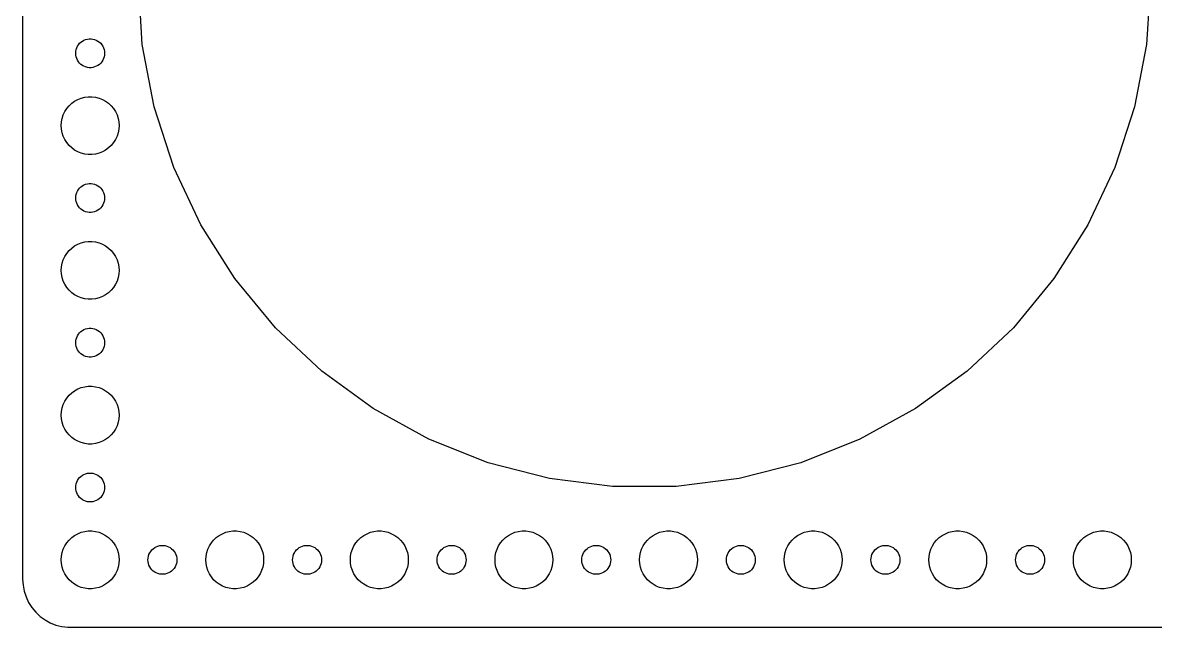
# Model space of a CAD drawing. Header units: metres. Extents: x -284 to 284, y -67 to 67.
# Drawn here: x -284.5 to -167, y -67 to -4.3 of the extents above; entities that cross this region are included whole.
import ezdxf

# ---------------------------------------------------------------- set-up
doc = ezdxf.new("R2010")
doc.units = ezdxf.units.M

msp = doc.modelspace()

# ---------------------------------------------------------------- linework, layer by layer
for p, q in [((-284.5, 62), (-284.5, -62)), ((-272.086, -6.57999), (-272.5, 0)), ((-167.5, 0), (-167.914, -6.57999)), ((-278.953, -7.12695), (-278.895, -6.9478)), ((-278.895, -6.9478), (-278.814, -6.77736)), ((-278.814, -6.77736), (-278.714, -6.61832)), ((-278.714, -6.61832), (-278.593, -6.47318)), ((-278.593, -6.47318), (-278.456, -6.34422)), ((-278.456, -6.34422), (-278.304, -6.23351)), ((-278.304, -6.23351), (-278.139, -6.14275)), ((-278.139, -6.14275), (-277.964, -6.07341)), ((-277.964, -6.07341), (-277.781, -6.02657)), ((-277.781, -6.02657), (-277.594, -6.00294)), ((-277.594, -6.00294), (-277.406, -6.00294)), ((-277.406, -6.00294), (-277.219, -6.02657)), ((-277.219, -6.02657), (-277.036, -6.07341)), ((-277.036, -6.07341), (-276.861, -6.14275)), ((-276.861, -6.14275), (-276.696, -6.23351)), ((-276.696, -6.23351), (-276.544, -6.34422)), ((-276.544, -6.34422), (-276.407, -6.47318)), ((-276.407, -6.47318), (-276.286, -6.61832)), ((-276.286, -6.61832), (-276.186, -6.77736)), ((-276.186, -6.77736), (-276.105, -6.9478)), ((-276.105, -6.9478), (-276.047, -7.12695)), ((-270.851, -13.0562), (-272.086, -6.57999)), ((-167.914, -6.57999), (-169.149, -13.0562)), ((-279, -7.5), (-278.988, -7.312)), ((-278.988, -7.68799), (-279, -7.5)), ((-278.988, -7.312), (-278.953, -7.12695)), ((-278.953, -7.87303), (-278.988, -7.68799)), ((-278.895, -8.05219), (-278.953, -7.87303)), ((-278.814, -8.22263), (-278.895, -8.05219)), ((-278.714, -8.38167), (-278.814, -8.22263)), ((-276.186, -8.22263), (-276.286, -8.38167)), ((-276.105, -8.05219), (-276.186, -8.22263)), ((-276.047, -7.87303), (-276.105, -8.05219)), ((-276.047, -7.12695), (-276.012, -7.312)), ((-276.012, -7.68799), (-276.047, -7.87303)), ((-276.012, -7.312), (-276, -7.5)), ((-276, -7.5), (-276.012, -7.68799)), ((-278.593, -8.52681), (-278.714, -8.38167)), ((-278.456, -8.65576), (-278.593, -8.52681)), ((-278.304, -8.76648), (-278.456, -8.65576)), ((-278.139, -8.85724), (-278.304, -8.76648)), ((-277.964, -8.92657), (-278.139, -8.85724)), ((-277.781, -8.97342), (-277.964, -8.92657)), ((-277.594, -8.99704), (-277.781, -8.97342)), ((-277.406, -8.99704), (-277.594, -8.99704)), ((-277.219, -8.97342), (-277.406, -8.99704)), ((-277.036, -8.92657), (-277.219, -8.97342)), ((-276.861, -8.85724), (-277.036, -8.92657)), ((-276.696, -8.76648), (-276.861, -8.85724)), ((-276.544, -8.65576), (-276.696, -8.76648)), ((-276.407, -8.52681), (-276.544, -8.65576)), ((-276.286, -8.38167), (-276.407, -8.52681)), ((-279.687, -12.9464), (-279.412, -12.6884)), ((-279.412, -12.6884), (-279.107, -12.467)), ((-279.107, -12.467), (-278.777, -12.2855)), ((-278.777, -12.2855), (-278.427, -12.1468)), ((-278.427, -12.1468), (-278.062, -12.0531)), ((-278.062, -12.0531), (-277.688, -12.0059)), ((-277.688, -12.0059), (-277.312, -12.0059)), ((-277.312, -12.0059), (-276.938, -12.0531)), ((-276.938, -12.0531), (-276.573, -12.1468)), ((-276.573, -12.1468), (-276.223, -12.2855)), ((-276.223, -12.2855), (-275.893, -12.467)), ((-275.893, -12.467), (-275.588, -12.6884)), ((-275.588, -12.6884), (-275.313, -12.9464)), ((-280.406, -14.2539), (-280.289, -13.8956)), ((-280.289, -13.8956), (-280.129, -13.5547)), ((-280.129, -13.5547), (-279.927, -13.2366)), ((-279.927, -13.2366), (-279.687, -12.9464)), ((-275.313, -12.9464), (-275.073, -13.2366)), ((-275.073, -13.2366), (-274.871, -13.5547)), ((-274.871, -13.5547), (-274.711, -13.8956)), ((-274.711, -13.8956), (-274.594, -14.2539)), ((-268.813, -19.3265), (-270.851, -13.0562)), ((-169.149, -13.0562), (-171.187, -19.3265)), ((-280.5, -15), (-280.476, -14.624)), ((-280.476, -15.376), (-280.5, -15)), ((-280.476, -14.624), (-280.406, -14.2539)), ((-274.594, -14.2539), (-274.524, -14.624)), ((-274.524, -14.624), (-274.5, -15)), ((-274.5, -15), (-274.524, -15.376)), ((-280.406, -15.7461), (-280.476, -15.376)), ((-280.289, -16.1044), (-280.406, -15.7461)), ((-280.129, -16.4453), (-280.289, -16.1044)), ((-279.927, -16.7634), (-280.129, -16.4453)), ((-274.871, -16.4453), (-275.073, -16.7634)), ((-274.711, -16.1044), (-274.871, -16.4453)), ((-274.594, -15.7461), (-274.711, -16.1044)), ((-274.524, -15.376), (-274.594, -15.7461)), ((-279.687, -17.0536), (-279.927, -16.7634)), ((-279.412, -17.3115), (-279.687, -17.0536)), ((-279.107, -17.533), (-279.412, -17.3115)), ((-278.777, -17.7145), (-279.107, -17.533)), ((-275.893, -17.533), (-276.223, -17.7145)), ((-275.588, -17.3115), (-275.893, -17.533)), ((-275.313, -17.0536), (-275.588, -17.3115)), ((-275.073, -16.7634), (-275.313, -17.0536)), ((-278.427, -17.8532), (-278.777, -17.7145)), ((-278.062, -17.9469), (-278.427, -17.8532)), ((-277.688, -17.9941), (-278.062, -17.9469)), ((-277.312, -17.9941), (-277.688, -17.9941)), ((-276.938, -17.9469), (-277.312, -17.9941)), ((-276.573, -17.8532), (-276.938, -17.9469)), ((-276.223, -17.7145), (-276.573, -17.8532)), ((-266.006, -25.2921), (-268.813, -19.3265)), ((-171.187, -19.3265), (-173.994, -25.2921)), ((-278.304, -21.2335), (-278.139, -21.1427)), ((-278.139, -21.1427), (-277.964, -21.0734)), ((-277.964, -21.0734), (-277.781, -21.0266)), ((-277.781, -21.0266), (-277.594, -21.003)), ((-277.594, -21.003), (-277.406, -21.003)), ((-277.406, -21.003), (-277.219, -21.0266)), ((-277.219, -21.0266), (-277.036, -21.0734)), ((-277.036, -21.0734), (-276.861, -21.1427)), ((-276.861, -21.1427), (-276.696, -21.2335)), ((-279, -22.5), (-278.988, -22.312)), ((-278.988, -22.312), (-278.953, -22.127)), ((-278.953, -22.127), (-278.895, -21.9478)), ((-278.895, -21.9478), (-278.814, -21.7774)), ((-278.814, -21.7774), (-278.714, -21.6183)), ((-278.714, -21.6183), (-278.593, -21.4732)), ((-278.593, -21.4732), (-278.456, -21.3442)), ((-278.456, -21.3442), (-278.304, -21.2335)), ((-276.696, -21.2335), (-276.544, -21.3442)), ((-276.544, -21.3442), (-276.407, -21.4732)), ((-276.407, -21.4732), (-276.286, -21.6183)), ((-276.286, -21.6183), (-276.186, -21.7774)), ((-276.186, -21.7774), (-276.105, -21.9478)), ((-276.105, -21.9478), (-276.047, -22.127)), ((-276.047, -22.127), (-276.012, -22.312)), ((-276.012, -22.312), (-276, -22.5)), ((-278.988, -22.688), (-279, -22.5)), ((-278.953, -22.873), (-278.988, -22.688)), ((-278.895, -23.0522), (-278.953, -22.873)), ((-278.814, -23.2226), (-278.895, -23.0522)), ((-278.714, -23.3817), (-278.814, -23.2226)), ((-278.593, -23.5268), (-278.714, -23.3817)), ((-276.286, -23.3817), (-276.407, -23.5268)), ((-276.186, -23.2226), (-276.286, -23.3817)), ((-276.105, -23.0522), (-276.186, -23.2226)), ((-276.047, -22.873), (-276.105, -23.0522)), ((-276.012, -22.688), (-276.047, -22.873)), ((-276, -22.5), (-276.012, -22.688)), ((-278.456, -23.6558), (-278.593, -23.5268)), ((-278.304, -23.7665), (-278.456, -23.6558)), ((-278.139, -23.8572), (-278.304, -23.7665)), ((-277.964, -23.9266), (-278.139, -23.8572)), ((-277.781, -23.9734), (-277.964, -23.9266)), ((-277.594, -23.997), (-277.781, -23.9734)), ((-277.406, -23.997), (-277.594, -23.997)), ((-277.219, -23.9734), (-277.406, -23.997)), ((-277.036, -23.9266), (-277.219, -23.9734)), ((-276.861, -23.8572), (-277.036, -23.9266)), ((-276.696, -23.7665), (-276.861, -23.8572)), ((-276.544, -23.6558), (-276.696, -23.7665)), ((-276.407, -23.5268), (-276.544, -23.6558)), ((-262.473, -30.8587), (-266.006, -25.2921)), ((-173.994, -25.2921), (-177.527, -30.8587)), ((-278.062, -27.0531), (-277.688, -27.0059)), ((-277.688, -27.0059), (-277.312, -27.0059)), ((-277.312, -27.0059), (-276.938, -27.0531)), ((-279.927, -28.2366), (-279.687, -27.9464)), ((-279.687, -27.9464), (-279.412, -27.6884)), ((-279.412, -27.6884), (-279.107, -27.467)), ((-279.107, -27.467), (-278.777, -27.2855)), ((-278.777, -27.2855), (-278.427, -27.1468)), ((-278.427, -27.1468), (-278.062, -27.0531)), ((-276.938, -27.0531), (-276.573, -27.1468)), ((-276.573, -27.1468), (-276.223, -27.2855)), ((-276.223, -27.2855), (-275.893, -27.467)), ((-275.893, -27.467), (-275.588, -27.6884)), ((-275.588, -27.6884), (-275.313, -27.9464)), ((-275.313, -27.9464), (-275.073, -28.2366)), ((-280.476, -29.624), (-280.406, -29.2539)), ((-280.406, -29.2539), (-280.289, -28.8956)), ((-280.289, -28.8956), (-280.129, -28.5547)), ((-280.129, -28.5547), (-279.927, -28.2366)), ((-275.073, -28.2366), (-274.871, -28.5547)), ((-274.871, -28.5547), (-274.711, -28.8956)), ((-274.711, -28.8956), (-274.594, -29.2539)), ((-274.594, -29.2539), (-274.524, -29.624)), ((-280.5, -30), (-280.476, -29.624)), ((-280.476, -30.376), (-280.5, -30)), ((-280.406, -30.7461), (-280.476, -30.376)), ((-274.524, -30.376), (-274.594, -30.7461)), ((-274.524, -29.624), (-274.5, -30)), ((-274.5, -30), (-274.524, -30.376)), ((-280.289, -31.1044), (-280.406, -30.7461)), ((-280.129, -31.4453), (-280.289, -31.1044)), ((-279.927, -31.7634), (-280.129, -31.4453)), ((-274.871, -31.4453), (-275.073, -31.7634)), ((-274.711, -31.1044), (-274.871, -31.4453)), ((-274.594, -30.7461), (-274.711, -31.1044)), ((-258.271, -35.9387), (-262.473, -30.8587)), ((-177.527, -30.8587), (-181.729, -35.9387)), ((-279.687, -32.0536), (-279.927, -31.7634)), ((-279.412, -32.3115), (-279.687, -32.0536)), ((-279.107, -32.533), (-279.412, -32.3115)), ((-278.777, -32.7145), (-279.107, -32.533)), ((-278.427, -32.8532), (-278.777, -32.7145)), ((-278.062, -32.9469), (-278.427, -32.8532)), ((-276.573, -32.8532), (-276.938, -32.9469)), ((-276.223, -32.7145), (-276.573, -32.8532)), ((-275.893, -32.533), (-276.223, -32.7145)), ((-275.588, -32.3115), (-275.893, -32.533)), ((-275.313, -32.0536), (-275.588, -32.3115)), ((-275.073, -31.7634), (-275.313, -32.0536)), ((-277.688, -32.9941), (-278.062, -32.9469)), ((-277.312, -32.9941), (-277.688, -32.9941)), ((-276.938, -32.9469), (-277.312, -32.9941)), ((-278.593, -36.4732), (-278.456, -36.3442)), ((-278.456, -36.3442), (-278.304, -36.2335)), ((-278.304, -36.2335), (-278.139, -36.1428)), ((-278.139, -36.1428), (-277.964, -36.0734)), ((-277.964, -36.0734), (-277.781, -36.0266)), ((-277.781, -36.0266), (-277.594, -36.003)), ((-277.594, -36.003), (-277.406, -36.003)), ((-277.406, -36.003), (-277.219, -36.0266)), ((-277.219, -36.0266), (-277.036, -36.0734)), ((-277.036, -36.0734), (-276.861, -36.1428)), ((-276.861, -36.1428), (-276.696, -36.2335)), ((-276.696, -36.2335), (-276.544, -36.3442)), ((-276.544, -36.3442), (-276.407, -36.4732)), ((-253.465, -40.4519), (-258.271, -35.9387)), ((-181.729, -35.9387), (-186.535, -40.4519)), ((-279, -37.5), (-278.988, -37.312)), ((-278.988, -37.688), (-279, -37.5)), ((-278.988, -37.312), (-278.953, -37.127)), ((-278.953, -37.127), (-278.895, -36.9478)), ((-278.895, -36.9478), (-278.814, -36.7774)), ((-278.814, -36.7774), (-278.714, -36.6183)), ((-278.714, -36.6183), (-278.593, -36.4732)), ((-276.407, -36.4732), (-276.286, -36.6183)), ((-276.286, -36.6183), (-276.186, -36.7774)), ((-276.186, -36.7774), (-276.105, -36.9478)), ((-276.105, -36.9478), (-276.047, -37.127)), ((-276.047, -37.127), (-276.012, -37.312)), ((-276.012, -37.312), (-276, -37.5)), ((-276, -37.5), (-276.012, -37.688)), ((-278.953, -37.873), (-278.988, -37.688)), ((-278.895, -38.0522), (-278.953, -37.873)), ((-278.814, -38.2226), (-278.895, -38.0522)), ((-278.714, -38.3817), (-278.814, -38.2226)), ((-278.593, -38.5268), (-278.714, -38.3817)), ((-278.456, -38.6558), (-278.593, -38.5268)), ((-278.304, -38.7665), (-278.456, -38.6558)), ((-278.139, -38.8572), (-278.304, -38.7665)), ((-276.696, -38.7665), (-276.861, -38.8572)), ((-276.544, -38.6558), (-276.696, -38.7665)), ((-276.407, -38.5268), (-276.544, -38.6558)), ((-276.286, -38.3817), (-276.407, -38.5268)), ((-276.186, -38.2226), (-276.286, -38.3817)), ((-276.105, -38.0522), (-276.186, -38.2226)), ((-276.047, -37.873), (-276.105, -38.0522)), ((-276.012, -37.688), (-276.047, -37.873)), ((-277.964, -38.9266), (-278.139, -38.8572)), ((-277.781, -38.9734), (-277.964, -38.9266)), ((-277.594, -38.997), (-277.781, -38.9734)), ((-277.406, -38.997), (-277.594, -38.997)), ((-277.219, -38.9734), (-277.406, -38.997)), ((-277.036, -38.9266), (-277.219, -38.9734)), ((-276.861, -38.8572), (-277.036, -38.9266)), ((-248.131, -44.3272), (-253.465, -40.4519)), ((-186.535, -40.4519), (-191.869, -44.3272)), ((-279.107, -42.467), (-278.777, -42.2855)), ((-278.777, -42.2855), (-278.427, -42.1468)), ((-278.427, -42.1468), (-278.062, -42.0531)), ((-278.062, -42.0531), (-277.688, -42.0059)), ((-277.688, -42.0059), (-277.312, -42.0059)), ((-277.312, -42.0059), (-276.938, -42.0531)), ((-276.938, -42.0531), (-276.573, -42.1468)), ((-276.573, -42.1468), (-276.223, -42.2855)), ((-276.223, -42.2855), (-275.893, -42.467)), ((-280.129, -43.5547), (-279.927, -43.2366)), ((-279.927, -43.2366), (-279.687, -42.9464)), ((-279.687, -42.9464), (-279.412, -42.6885)), ((-279.412, -42.6885), (-279.107, -42.467)), ((-275.893, -42.467), (-275.588, -42.6885)), ((-275.588, -42.6885), (-275.313, -42.9464)), ((-275.313, -42.9464), (-275.073, -43.2366)), ((-275.073, -43.2366), (-274.871, -43.5547)), ((-280.5, -45), (-280.476, -44.624)), ((-280.476, -44.624), (-280.406, -44.2539)), ((-280.406, -44.2539), (-280.289, -43.8956)), ((-280.289, -43.8956), (-280.129, -43.5547)), ((-274.871, -43.5547), (-274.711, -43.8956)), ((-274.711, -43.8956), (-274.594, -44.2539)), ((-274.594, -44.2539), (-274.524, -44.624)), ((-274.524, -44.624), (-274.5, -45)), ((-242.353, -47.5034), (-248.131, -44.3272)), ((-191.869, -44.3272), (-197.647, -47.5034)), ((-280.476, -45.376), (-280.5, -45)), ((-280.406, -45.7461), (-280.476, -45.376)), ((-280.289, -46.1044), (-280.406, -45.7461)), ((-274.594, -45.7461), (-274.711, -46.1044)), ((-274.524, -45.376), (-274.594, -45.7461)), ((-274.5, -45), (-274.524, -45.376)), ((-280.129, -46.4453), (-280.289, -46.1044)), ((-279.927, -46.7634), (-280.129, -46.4453)), ((-279.687, -47.0536), (-279.927, -46.7634)), ((-275.073, -46.7634), (-275.313, -47.0536)), ((-274.871, -46.4453), (-275.073, -46.7634)), ((-274.711, -46.1044), (-274.871, -46.4453)), ((-279.412, -47.3115), (-279.687, -47.0536)), ((-279.107, -47.533), (-279.412, -47.3115)), ((-278.777, -47.7145), (-279.107, -47.533)), ((-278.427, -47.8532), (-278.777, -47.7145)), ((-278.062, -47.9469), (-278.427, -47.8532)), ((-277.688, -47.9941), (-278.062, -47.9469)), ((-277.312, -47.9941), (-277.688, -47.9941)), ((-276.938, -47.9469), (-277.312, -47.9941)), ((-276.573, -47.8532), (-276.938, -47.9469)), ((-276.223, -47.7145), (-276.573, -47.8532)), ((-275.893, -47.533), (-276.223, -47.7145)), ((-275.588, -47.3115), (-275.893, -47.533)), ((-275.313, -47.0536), (-275.588, -47.3115)), ((-236.223, -49.9305), (-242.353, -47.5034)), ((-197.647, -47.5034), (-203.777, -49.9305)), ((-229.838, -51.5701), (-236.223, -49.9305)), ((-203.777, -49.9305), (-210.162, -51.5701)), ((-278.814, -51.7774), (-278.714, -51.6183)), ((-278.714, -51.6183), (-278.593, -51.4732)), ((-278.593, -51.4732), (-278.456, -51.3442)), ((-278.456, -51.3442), (-278.304, -51.2335)), ((-278.304, -51.2335), (-278.139, -51.1428)), ((-278.139, -51.1428), (-277.964, -51.0734)), ((-277.964, -51.0734), (-277.781, -51.0266)), ((-277.781, -51.0266), (-277.594, -51.003)), ((-277.594, -51.003), (-277.406, -51.003)), ((-277.406, -51.003), (-277.219, -51.0266)), ((-277.219, -51.0266), (-277.036, -51.0734)), ((-277.036, -51.0734), (-276.861, -51.1428)), ((-276.861, -51.1428), (-276.696, -51.2335)), ((-276.696, -51.2335), (-276.544, -51.3442)), ((-276.544, -51.3442), (-276.407, -51.4732)), ((-276.407, -51.4732), (-276.286, -51.6183)), ((-276.286, -51.6183), (-276.186, -51.7774)), ((-223.297, -52.3964), (-229.838, -51.5701)), ((-210.162, -51.5701), (-216.703, -52.3964)), ((-279, -52.5), (-278.988, -52.312)), ((-278.988, -52.688), (-279, -52.5)), ((-278.988, -52.312), (-278.953, -52.127)), ((-278.953, -52.873), (-278.988, -52.688)), ((-278.953, -52.127), (-278.895, -51.9478)), ((-278.895, -53.0522), (-278.953, -52.873)), ((-278.895, -51.9478), (-278.814, -51.7774)), ((-276.186, -51.7774), (-276.105, -51.9478)), ((-276.105, -51.9478), (-276.047, -52.127)), ((-276.047, -52.873), (-276.105, -53.0522)), ((-276.047, -52.127), (-276.012, -52.312)), ((-276.012, -52.688), (-276.047, -52.873)), ((-276.012, -52.312), (-276, -52.5)), ((-276, -52.5), (-276.012, -52.688)), ((-216.703, -52.3964), (-223.297, -52.3964)), ((-278.814, -53.2226), (-278.895, -53.0522)), ((-278.714, -53.3817), (-278.814, -53.2226)), ((-278.593, -53.5268), (-278.714, -53.3817)), ((-278.456, -53.6558), (-278.593, -53.5268)), ((-278.304, -53.7665), (-278.456, -53.6558)), ((-278.139, -53.8572), (-278.304, -53.7665)), ((-277.964, -53.9266), (-278.139, -53.8572)), ((-277.781, -53.9734), (-277.964, -53.9266)), ((-277.594, -53.997), (-277.781, -53.9734)), ((-277.406, -53.997), (-277.594, -53.997)), ((-277.219, -53.9734), (-277.406, -53.997)), ((-277.036, -53.9266), (-277.219, -53.9734)), ((-276.861, -53.8572), (-277.036, -53.9266)), ((-276.696, -53.7665), (-276.861, -53.8572)), ((-276.544, -53.6558), (-276.696, -53.7665)), ((-276.407, -53.5268), (-276.544, -53.6558)), ((-276.286, -53.3817), (-276.407, -53.5268)), ((-276.186, -53.2226), (-276.286, -53.3817)), ((-276.105, -53.0522), (-276.186, -53.2226)), ((-279.412, -57.6885), (-279.107, -57.467)), ((-279.107, -57.467), (-278.777, -57.2855)), ((-278.777, -57.2855), (-278.427, -57.1468)), ((-278.427, -57.1468), (-278.062, -57.0531)), ((-278.062, -57.0531), (-277.688, -57.0059)), ((-277.688, -57.0059), (-277.312, -57.0059)), ((-277.312, -57.0059), (-276.938, -57.0531)), ((-276.938, -57.0531), (-276.573, -57.1468)), ((-276.573, -57.1468), (-276.223, -57.2855)), ((-276.223, -57.2855), (-275.893, -57.467)), ((-275.893, -57.467), (-275.588, -57.6885)), ((-264.412, -57.6885), (-264.107, -57.467)), ((-264.107, -57.467), (-263.777, -57.2855)), ((-263.777, -57.2855), (-263.427, -57.1468)), ((-263.427, -57.1468), (-263.062, -57.0531)), ((-263.062, -57.0531), (-262.688, -57.0059)), ((-262.688, -57.0059), (-262.312, -57.0059)), ((-262.312, -57.0059), (-261.938, -57.0531)), ((-261.938, -57.0531), (-261.573, -57.1468)), ((-261.573, -57.1468), (-261.223, -57.2855)), ((-261.223, -57.2855), (-260.893, -57.467)), ((-260.893, -57.467), (-260.588, -57.6885)), ((-249.412, -57.6885), (-249.107, -57.467)), ((-249.107, -57.467), (-248.777, -57.2855)), ((-248.777, -57.2855), (-248.427, -57.1468)), ((-248.427, -57.1468), (-248.062, -57.0531)), ((-248.062, -57.0531), (-247.688, -57.0059)), ((-247.688, -57.0059), (-247.312, -57.0059)), ((-247.312, -57.0059), (-246.938, -57.0531)), ((-246.938, -57.0531), (-246.573, -57.1468)), ((-246.573, -57.1468), (-246.223, -57.2855)), ((-246.223, -57.2855), (-245.893, -57.467)), ((-245.893, -57.467), (-245.588, -57.6885)), ((-234.412, -57.6885), (-234.107, -57.467)), ((-234.107, -57.467), (-233.777, -57.2855)), ((-233.777, -57.2855), (-233.427, -57.1468)), ((-233.427, -57.1468), (-233.062, -57.0531)), ((-233.062, -57.0531), (-232.688, -57.0059)), ((-232.688, -57.0059), (-232.312, -57.0059)), ((-232.312, -57.0059), (-231.938, -57.0531)), ((-231.938, -57.0531), (-231.573, -57.1468)), ((-231.573, -57.1468), (-231.223, -57.2855)), ((-231.223, -57.2855), (-230.893, -57.467)), ((-230.893, -57.467), (-230.588, -57.6885)), ((-219.412, -57.6885), (-219.107, -57.467)), ((-219.107, -57.467), (-218.777, -57.2855)), ((-218.777, -57.2855), (-218.427, -57.1468)), ((-218.427, -57.1468), (-218.062, -57.0531)), ((-218.062, -57.0531), (-217.688, -57.0059)), ((-217.688, -57.0059), (-217.312, -57.0059)), ((-217.312, -57.0059), (-216.938, -57.0531)), ((-216.938, -57.0531), (-216.573, -57.1468)), ((-216.573, -57.1468), (-216.223, -57.2855)), ((-216.223, -57.2855), (-215.893, -57.467)), ((-215.893, -57.467), (-215.588, -57.6885)), ((-204.412, -57.6885), (-204.107, -57.467)), ((-204.107, -57.467), (-203.777, -57.2855)), ((-203.777, -57.2855), (-203.427, -57.1468)), ((-203.427, -57.1468), (-203.062, -57.0531)), ((-203.062, -57.0531), (-202.688, -57.0059)), ((-202.688, -57.0059), (-202.312, -57.0059)), ((-202.312, -57.0059), (-201.938, -57.0531)), ((-201.938, -57.0531), (-201.573, -57.1468)), ((-201.573, -57.1468), (-201.223, -57.2855)), ((-201.223, -57.2855), (-200.893, -57.467)), ((-200.893, -57.467), (-200.588, -57.6885)), ((-189.412, -57.6885), (-189.107, -57.467)), ((-189.107, -57.467), (-188.777, -57.2855)), ((-188.777, -57.2855), (-188.427, -57.1468)), ((-188.427, -57.1468), (-188.062, -57.0531)), ((-188.062, -57.0531), (-187.688, -57.0059)), ((-187.688, -57.0059), (-187.312, -57.0059)), ((-187.312, -57.0059), (-186.938, -57.0531)), ((-186.938, -57.0531), (-186.573, -57.1468)), ((-186.573, -57.1468), (-186.223, -57.2855)), ((-186.223, -57.2855), (-185.893, -57.467)), ((-185.893, -57.467), (-185.588, -57.6885)), ((-174.412, -57.6885), (-174.107, -57.467)), ((-174.107, -57.467), (-173.777, -57.2855)), ((-173.777, -57.2855), (-173.427, -57.1468)), ((-173.427, -57.1468), (-173.062, -57.0531)), ((-173.062, -57.0531), (-172.688, -57.0059)), ((-172.688, -57.0059), (-172.312, -57.0059)), ((-172.312, -57.0059), (-171.938, -57.0531)), ((-171.938, -57.0531), (-171.573, -57.1468)), ((-171.573, -57.1468), (-171.223, -57.2855)), ((-171.223, -57.2855), (-170.893, -57.467)), ((-170.893, -57.467), (-170.588, -57.6885)), ((-280.289, -58.8956), (-280.129, -58.5547)), ((-280.129, -58.5547), (-279.927, -58.2366)), ((-279.927, -58.2366), (-279.687, -57.9464)), ((-279.687, -57.9464), (-279.412, -57.6885)), ((-275.588, -57.6885), (-275.313, -57.9464)), ((-275.313, -57.9464), (-275.073, -58.2366)), ((-275.073, -58.2366), (-274.871, -58.5547)), ((-274.871, -58.5547), (-274.711, -58.8956)), ((-270.956, -58.8442), (-270.804, -58.7335)), ((-270.804, -58.7335), (-270.639, -58.6428)), ((-270.639, -58.6428), (-270.464, -58.5734)), ((-270.464, -58.5734), (-270.281, -58.5266)), ((-270.281, -58.5266), (-270.094, -58.503)), ((-270.094, -58.503), (-269.906, -58.503)), ((-269.906, -58.503), (-269.719, -58.5266)), ((-269.719, -58.5266), (-269.536, -58.5734)), ((-269.536, -58.5734), (-269.361, -58.6428)), ((-269.361, -58.6428), (-269.196, -58.7335)), ((-269.196, -58.7335), (-269.044, -58.8442)), ((-265.289, -58.8956), (-265.129, -58.5547)), ((-265.129, -58.5547), (-264.927, -58.2366)), ((-264.927, -58.2366), (-264.687, -57.9464)), ((-264.687, -57.9464), (-264.412, -57.6885)), ((-260.588, -57.6885), (-260.313, -57.9464)), ((-260.313, -57.9464), (-260.073, -58.2366)), ((-260.073, -58.2366), (-259.871, -58.5547)), ((-259.871, -58.5547), (-259.711, -58.8956)), ((-255.956, -58.8442), (-255.804, -58.7335)), ((-255.804, -58.7335), (-255.639, -58.6428)), ((-255.639, -58.6428), (-255.464, -58.5734)), ((-255.464, -58.5734), (-255.281, -58.5266)), ((-255.281, -58.5266), (-255.094, -58.503)), ((-255.094, -58.503), (-254.906, -58.503)), ((-254.906, -58.503), (-254.719, -58.5266)), ((-254.719, -58.5266), (-254.536, -58.5734)), ((-254.536, -58.5734), (-254.361, -58.6428)), ((-254.361, -58.6428), (-254.196, -58.7335)), ((-254.196, -58.7335), (-254.044, -58.8442)), ((-250.289, -58.8956), (-250.129, -58.5547)), ((-250.129, -58.5547), (-249.927, -58.2366)), ((-249.927, -58.2366), (-249.687, -57.9464)), ((-249.687, -57.9464), (-249.412, -57.6885)), ((-245.588, -57.6885), (-245.313, -57.9464)), ((-245.313, -57.9464), (-245.073, -58.2366)), ((-245.073, -58.2366), (-244.871, -58.5547)), ((-244.871, -58.5547), (-244.711, -58.8956)), ((-240.956, -58.8442), (-240.804, -58.7335)), ((-240.804, -58.7335), (-240.639, -58.6428)), ((-240.639, -58.6428), (-240.464, -58.5734)), ((-240.464, -58.5734), (-240.281, -58.5266)), ((-240.281, -58.5266), (-240.094, -58.503)), ((-240.094, -58.503), (-239.906, -58.503)), ((-239.906, -58.503), (-239.719, -58.5266)), ((-239.719, -58.5266), (-239.536, -58.5734)), ((-239.536, -58.5734), (-239.361, -58.6428)), ((-239.361, -58.6428), (-239.196, -58.7335)), ((-239.196, -58.7335), (-239.044, -58.8442)), ((-235.289, -58.8956), (-235.129, -58.5547)), ((-235.129, -58.5547), (-234.927, -58.2366)), ((-234.927, -58.2366), (-234.687, -57.9464)), ((-234.687, -57.9464), (-234.412, -57.6885)), ((-230.588, -57.6885), (-230.313, -57.9464)), ((-230.313, -57.9464), (-230.073, -58.2366)), ((-230.073, -58.2366), (-229.871, -58.5547)), ((-229.871, -58.5547), (-229.711, -58.8956)), ((-225.956, -58.8442), (-225.804, -58.7335)), ((-225.804, -58.7335), (-225.639, -58.6428)), ((-225.639, -58.6428), (-225.464, -58.5734)), ((-225.464, -58.5734), (-225.281, -58.5266)), ((-225.281, -58.5266), (-225.094, -58.503)), ((-225.094, -58.503), (-224.906, -58.503)), ((-224.906, -58.503), (-224.719, -58.5266)), ((-224.719, -58.5266), (-224.536, -58.5734)), ((-224.536, -58.5734), (-224.361, -58.6428)), ((-224.361, -58.6428), (-224.196, -58.7335)), ((-224.196, -58.7335), (-224.044, -58.8442)), ((-220.289, -58.8956), (-220.129, -58.5547)), ((-220.129, -58.5547), (-219.927, -58.2366)), ((-219.927, -58.2366), (-219.687, -57.9464)), ((-219.687, -57.9464), (-219.412, -57.6885)), ((-215.588, -57.6885), (-215.313, -57.9464)), ((-215.313, -57.9464), (-215.073, -58.2366)), ((-215.073, -58.2366), (-214.871, -58.5547)), ((-214.871, -58.5547), (-214.711, -58.8956)), ((-210.956, -58.8442), (-210.804, -58.7335)), ((-210.804, -58.7335), (-210.639, -58.6428)), ((-210.639, -58.6428), (-210.464, -58.5734)), ((-210.464, -58.5734), (-210.281, -58.5266)), ((-210.281, -58.5266), (-210.094, -58.503)), ((-210.094, -58.503), (-209.906, -58.503)), ((-209.906, -58.503), (-209.719, -58.5266)), ((-209.719, -58.5266), (-209.536, -58.5734)), ((-209.536, -58.5734), (-209.361, -58.6428)), ((-209.361, -58.6428), (-209.196, -58.7335)), ((-209.196, -58.7335), (-209.044, -58.8442)), ((-205.289, -58.8956), (-205.129, -58.5547)), ((-205.129, -58.5547), (-204.927, -58.2366)), ((-204.927, -58.2366), (-204.687, -57.9464)), ((-204.687, -57.9464), (-204.412, -57.6885)), ((-200.588, -57.6885), (-200.313, -57.9464)), ((-200.313, -57.9464), (-200.073, -58.2366)), ((-200.073, -58.2366), (-199.871, -58.5547)), ((-199.871, -58.5547), (-199.711, -58.8956)), ((-195.956, -58.8442), (-195.804, -58.7335)), ((-195.804, -58.7335), (-195.639, -58.6428)), ((-195.639, -58.6428), (-195.464, -58.5734)), ((-195.464, -58.5734), (-195.281, -58.5266)), ((-195.281, -58.5266), (-195.094, -58.503)), ((-195.094, -58.503), (-194.906, -58.503)), ((-194.906, -58.503), (-194.719, -58.5266)), ((-194.719, -58.5266), (-194.536, -58.5734)), ((-194.536, -58.5734), (-194.361, -58.6428)), ((-194.361, -58.6428), (-194.196, -58.7335)), ((-194.196, -58.7335), (-194.044, -58.8442)), ((-190.289, -58.8956), (-190.129, -58.5547)), ((-190.129, -58.5547), (-189.927, -58.2366)), ((-189.927, -58.2366), (-189.687, -57.9464)), ((-189.687, -57.9464), (-189.412, -57.6885)), ((-185.588, -57.6885), (-185.313, -57.9464)), ((-185.313, -57.9464), (-185.073, -58.2366)), ((-185.073, -58.2366), (-184.871, -58.5547)), ((-184.871, -58.5547), (-184.711, -58.8956)), ((-180.956, -58.8442), (-180.804, -58.7335)), ((-180.804, -58.7335), (-180.639, -58.6428)), ((-180.639, -58.6428), (-180.464, -58.5734)), ((-180.464, -58.5734), (-180.281, -58.5266)), ((-180.281, -58.5266), (-180.094, -58.503)), ((-180.094, -58.503), (-179.906, -58.503)), ((-179.906, -58.503), (-179.719, -58.5266)), ((-179.719, -58.5266), (-179.536, -58.5734)), ((-179.536, -58.5734), (-179.361, -58.6428)), ((-179.361, -58.6428), (-179.196, -58.7335)), ((-179.196, -58.7335), (-179.044, -58.8442)), ((-175.289, -58.8956), (-175.129, -58.5547)), ((-175.129, -58.5547), (-174.927, -58.2366)), ((-174.927, -58.2366), (-174.687, -57.9464)), ((-174.687, -57.9464), (-174.412, -57.6885)), ((-170.588, -57.6885), (-170.313, -57.9464)), ((-170.313, -57.9464), (-170.073, -58.2366)), ((-170.073, -58.2366), (-169.871, -58.5547)), ((-169.871, -58.5547), (-169.711, -58.8956)), ((-280.5, -60), (-280.476, -59.624)), ((-280.476, -59.624), (-280.406, -59.2539)), ((-280.406, -59.2539), (-280.289, -58.8956)), ((-274.711, -58.8956), (-274.594, -59.2539)), ((-274.594, -59.2539), (-274.524, -59.624)), ((-274.524, -59.624), (-274.5, -60)), ((-271.5, -60), (-271.488, -59.812)), ((-271.488, -59.812), (-271.453, -59.627)), ((-271.453, -59.627), (-271.395, -59.4478)), ((-271.395, -59.4478), (-271.314, -59.2774)), ((-271.314, -59.2774), (-271.214, -59.1183)), ((-271.214, -59.1183), (-271.093, -58.9732)), ((-271.093, -58.9732), (-270.956, -58.8442)), ((-269.044, -58.8442), (-268.907, -58.9732)), ((-268.907, -58.9732), (-268.786, -59.1183)), ((-268.786, -59.1183), (-268.686, -59.2774)), ((-268.686, -59.2774), (-268.605, -59.4478)), ((-268.605, -59.4478), (-268.547, -59.627)), ((-268.547, -59.627), (-268.512, -59.812)), ((-268.512, -59.812), (-268.5, -60)), ((-265.5, -60), (-265.476, -59.624)), ((-265.476, -59.624), (-265.406, -59.2539)), ((-265.406, -59.2539), (-265.289, -58.8956)), ((-259.711, -58.8956), (-259.594, -59.2539)), ((-259.594, -59.2539), (-259.524, -59.624)), ((-259.524, -59.624), (-259.5, -60)), ((-256.5, -60), (-256.488, -59.812)), ((-256.488, -59.812), (-256.453, -59.627)), ((-256.453, -59.627), (-256.395, -59.4478)), ((-256.395, -59.4478), (-256.314, -59.2774)), ((-256.314, -59.2774), (-256.214, -59.1183)), ((-256.214, -59.1183), (-256.093, -58.9732)), ((-256.093, -58.9732), (-255.956, -58.8442)), ((-254.044, -58.8442), (-253.907, -58.9732)), ((-253.907, -58.9732), (-253.786, -59.1183)), ((-253.786, -59.1183), (-253.686, -59.2774)), ((-253.686, -59.2774), (-253.605, -59.4478)), ((-253.605, -59.4478), (-253.547, -59.627)), ((-253.547, -59.627), (-253.512, -59.812)), ((-253.512, -59.812), (-253.5, -60)), ((-250.5, -60), (-250.476, -59.624)), ((-250.476, -59.624), (-250.406, -59.2539)), ((-250.406, -59.2539), (-250.289, -58.8956)), ((-244.711, -58.8956), (-244.594, -59.2539)), ((-244.594, -59.2539), (-244.524, -59.624)), ((-244.524, -59.624), (-244.5, -60)), ((-241.5, -60), (-241.488, -59.812)), ((-241.488, -59.812), (-241.453, -59.627)), ((-241.453, -59.627), (-241.395, -59.4478)), ((-241.395, -59.4478), (-241.314, -59.2774)), ((-241.314, -59.2774), (-241.214, -59.1183)), ((-241.214, -59.1183), (-241.093, -58.9732)), ((-241.093, -58.9732), (-240.956, -58.8442)), ((-239.044, -58.8442), (-238.907, -58.9732)), ((-238.907, -58.9732), (-238.786, -59.1183)), ((-238.786, -59.1183), (-238.686, -59.2774)), ((-238.686, -59.2774), (-238.605, -59.4478)), ((-238.605, -59.4478), (-238.547, -59.627)), ((-238.547, -59.627), (-238.512, -59.812)), ((-238.512, -59.812), (-238.5, -60)), ((-235.5, -60), (-235.476, -59.624)), ((-235.476, -59.624), (-235.406, -59.2539)), ((-235.406, -59.2539), (-235.289, -58.8956)), ((-229.711, -58.8956), (-229.594, -59.2539)), ((-229.594, -59.2539), (-229.524, -59.624)), ((-229.524, -59.624), (-229.5, -60)), ((-226.5, -60), (-226.488, -59.812)), ((-226.488, -59.812), (-226.453, -59.627)), ((-226.453, -59.627), (-226.395, -59.4478)), ((-226.395, -59.4478), (-226.314, -59.2774)), ((-226.314, -59.2774), (-226.214, -59.1183)), ((-226.214, -59.1183), (-226.093, -58.9732)), ((-226.093, -58.9732), (-225.956, -58.8442)), ((-224.044, -58.8442), (-223.907, -58.9732)), ((-223.907, -58.9732), (-223.786, -59.1183)), ((-223.786, -59.1183), (-223.686, -59.2774)), ((-223.686, -59.2774), (-223.605, -59.4478)), ((-223.605, -59.4478), (-223.547, -59.627)), ((-223.547, -59.627), (-223.512, -59.812)), ((-223.512, -59.812), (-223.5, -60)), ((-220.5, -60), (-220.476, -59.624)), ((-220.476, -59.624), (-220.406, -59.2539)), ((-220.406, -59.2539), (-220.289, -58.8956)), ((-214.711, -58.8956), (-214.594, -59.2539)), ((-214.594, -59.2539), (-214.524, -59.624)), ((-214.524, -59.624), (-214.5, -60)), ((-211.5, -60), (-211.488, -59.812)), ((-211.488, -59.812), (-211.453, -59.627)), ((-211.453, -59.627), (-211.395, -59.4478)), ((-211.395, -59.4478), (-211.314, -59.2774)), ((-211.314, -59.2774), (-211.214, -59.1183)), ((-211.214, -59.1183), (-211.093, -58.9732)), ((-211.093, -58.9732), (-210.956, -58.8442)), ((-209.044, -58.8442), (-208.907, -58.9732)), ((-208.907, -58.9732), (-208.786, -59.1183)), ((-208.786, -59.1183), (-208.686, -59.2774)), ((-208.686, -59.2774), (-208.605, -59.4478)), ((-208.605, -59.4478), (-208.547, -59.627)), ((-208.547, -59.627), (-208.512, -59.812)), ((-208.512, -59.812), (-208.5, -60)), ((-205.5, -60), (-205.476, -59.624)), ((-205.476, -59.624), (-205.406, -59.2539)), ((-205.406, -59.2539), (-205.289, -58.8956)), ((-199.711, -58.8956), (-199.594, -59.2539)), ((-199.594, -59.2539), (-199.524, -59.624)), ((-199.524, -59.624), (-199.5, -60)), ((-196.5, -60), (-196.488, -59.812)), ((-196.488, -59.812), (-196.453, -59.627)), ((-196.453, -59.627), (-196.395, -59.4478)), ((-196.395, -59.4478), (-196.314, -59.2774)), ((-196.314, -59.2774), (-196.214, -59.1183)), ((-196.214, -59.1183), (-196.093, -58.9732)), ((-196.093, -58.9732), (-195.956, -58.8442)), ((-194.044, -58.8442), (-193.907, -58.9732)), ((-193.907, -58.9732), (-193.786, -59.1183)), ((-193.786, -59.1183), (-193.686, -59.2774)), ((-193.686, -59.2774), (-193.605, -59.4478)), ((-193.605, -59.4478), (-193.547, -59.627)), ((-193.547, -59.627), (-193.512, -59.812)), ((-193.512, -59.812), (-193.5, -60)), ((-190.5, -60), (-190.476, -59.624)), ((-190.476, -59.624), (-190.406, -59.2539)), ((-190.406, -59.2539), (-190.289, -58.8956)), ((-184.711, -58.8956), (-184.594, -59.2539)), ((-184.594, -59.2539), (-184.524, -59.624)), ((-184.524, -59.624), (-184.5, -60)), ((-181.5, -60), (-181.488, -59.812)), ((-181.488, -59.812), (-181.453, -59.627)), ((-181.453, -59.627), (-181.395, -59.4478)), ((-181.395, -59.4478), (-181.314, -59.2774)), ((-181.314, -59.2774), (-181.214, -59.1183)), ((-181.214, -59.1183), (-181.093, -58.9732)), ((-181.093, -58.9732), (-180.956, -58.8442)), ((-179.044, -58.8442), (-178.907, -58.9732)), ((-178.907, -58.9732), (-178.786, -59.1183)), ((-178.786, -59.1183), (-178.686, -59.2774)), ((-178.686, -59.2774), (-178.605, -59.4478)), ((-178.605, -59.4478), (-178.547, -59.627)), ((-178.547, -59.627), (-178.512, -59.812)), ((-178.512, -59.812), (-178.5, -60)), ((-175.5, -60), (-175.476, -59.624)), ((-175.476, -59.624), (-175.406, -59.2539)), ((-175.406, -59.2539), (-175.289, -58.8956)), ((-169.711, -58.8956), (-169.594, -59.2539)), ((-169.594, -59.2539), (-169.524, -59.624)), ((-169.524, -59.624), (-169.5, -60)), ((-280.476, -60.376), (-280.5, -60)), ((-280.406, -60.7461), (-280.476, -60.376)), ((-280.289, -61.1044), (-280.406, -60.7461)), ((-274.594, -60.7461), (-274.711, -61.1044)), ((-274.524, -60.376), (-274.594, -60.7461)), ((-274.5, -60), (-274.524, -60.376)), ((-271.488, -60.188), (-271.5, -60)), ((-271.453, -60.373), (-271.488, -60.188)), ((-271.395, -60.5522), (-271.453, -60.373)), ((-271.314, -60.7226), (-271.395, -60.5522)), ((-271.214, -60.8817), (-271.314, -60.7226)), ((-271.093, -61.0268), (-271.214, -60.8817)), ((-270.956, -61.1558), (-271.093, -61.0268)), ((-268.907, -61.0268), (-269.044, -61.1558)), ((-268.786, -60.8817), (-268.907, -61.0268)), ((-268.686, -60.7226), (-268.786, -60.8817)), ((-268.605, -60.5522), (-268.686, -60.7226)), ((-268.547, -60.373), (-268.605, -60.5522)), ((-268.512, -60.188), (-268.547, -60.373)), ((-268.5, -60), (-268.512, -60.188)), ((-265.476, -60.376), (-265.5, -60)), ((-265.406, -60.7461), (-265.476, -60.376)), ((-265.289, -61.1044), (-265.406, -60.7461)), ((-259.594, -60.7461), (-259.711, -61.1044)), ((-259.524, -60.376), (-259.594, -60.7461)), ((-259.5, -60), (-259.524, -60.376)), ((-256.488, -60.188), (-256.5, -60)), ((-256.453, -60.373), (-256.488, -60.188)), ((-256.395, -60.5522), (-256.453, -60.373)), ((-256.314, -60.7226), (-256.395, -60.5522)), ((-256.214, -60.8817), (-256.314, -60.7226)), ((-256.093, -61.0268), (-256.214, -60.8817)), ((-255.956, -61.1558), (-256.093, -61.0268)), ((-253.907, -61.0268), (-254.044, -61.1558)), ((-253.786, -60.8817), (-253.907, -61.0268)), ((-253.686, -60.7226), (-253.786, -60.8817)), ((-253.605, -60.5522), (-253.686, -60.7226)), ((-253.547, -60.373), (-253.605, -60.5522)), ((-253.512, -60.188), (-253.547, -60.373)), ((-253.5, -60), (-253.512, -60.188)), ((-250.476, -60.376), (-250.5, -60)), ((-250.406, -60.7461), (-250.476, -60.376)), ((-250.289, -61.1044), (-250.406, -60.7461)), ((-244.594, -60.7461), (-244.711, -61.1044)), ((-244.524, -60.376), (-244.594, -60.7461)), ((-244.5, -60), (-244.524, -60.376)), ((-241.488, -60.188), (-241.5, -60)), ((-241.453, -60.373), (-241.488, -60.188)), ((-241.395, -60.5522), (-241.453, -60.373)), ((-241.314, -60.7226), (-241.395, -60.5522)), ((-241.214, -60.8817), (-241.314, -60.7226)), ((-241.093, -61.0268), (-241.214, -60.8817)), ((-240.956, -61.1558), (-241.093, -61.0268)), ((-238.907, -61.0268), (-239.044, -61.1558)), ((-238.786, -60.8817), (-238.907, -61.0268)), ((-238.686, -60.7226), (-238.786, -60.8817)), ((-238.605, -60.5522), (-238.686, -60.7226)), ((-238.547, -60.373), (-238.605, -60.5522)), ((-238.512, -60.188), (-238.547, -60.373)), ((-238.5, -60), (-238.512, -60.188)), ((-235.476, -60.376), (-235.5, -60)), ((-235.406, -60.7461), (-235.476, -60.376)), ((-235.289, -61.1044), (-235.406, -60.7461)), ((-229.594, -60.7461), (-229.711, -61.1044)), ((-229.524, -60.376), (-229.594, -60.7461)), ((-229.5, -60), (-229.524, -60.376)), ((-226.488, -60.188), (-226.5, -60)), ((-226.453, -60.373), (-226.488, -60.188)), ((-226.395, -60.5522), (-226.453, -60.373)), ((-226.314, -60.7226), (-226.395, -60.5522)), ((-226.214, -60.8817), (-226.314, -60.7226)), ((-226.093, -61.0268), (-226.214, -60.8817)), ((-225.956, -61.1558), (-226.093, -61.0268)), ((-223.907, -61.0268), (-224.044, -61.1558)), ((-223.786, -60.8817), (-223.907, -61.0268)), ((-223.686, -60.7226), (-223.786, -60.8817)), ((-223.605, -60.5522), (-223.686, -60.7226)), ((-223.547, -60.373), (-223.605, -60.5522)), ((-223.512, -60.188), (-223.547, -60.373)), ((-223.5, -60), (-223.512, -60.188)), ((-220.476, -60.376), (-220.5, -60)), ((-220.406, -60.7461), (-220.476, -60.376)), ((-220.289, -61.1044), (-220.406, -60.7461)), ((-214.594, -60.7461), (-214.711, -61.1044)), ((-214.524, -60.376), (-214.594, -60.7461)), ((-214.5, -60), (-214.524, -60.376)), ((-211.488, -60.188), (-211.5, -60)), ((-211.453, -60.373), (-211.488, -60.188)), ((-211.395, -60.5522), (-211.453, -60.373)), ((-211.314, -60.7226), (-211.395, -60.5522)), ((-211.214, -60.8817), (-211.314, -60.7226)), ((-211.093, -61.0268), (-211.214, -60.8817)), ((-210.956, -61.1558), (-211.093, -61.0268)), ((-208.907, -61.0268), (-209.044, -61.1558)), ((-208.786, -60.8817), (-208.907, -61.0268)), ((-208.686, -60.7226), (-208.786, -60.8817)), ((-208.605, -60.5522), (-208.686, -60.7226)), ((-208.547, -60.373), (-208.605, -60.5522)), ((-208.512, -60.188), (-208.547, -60.373)), ((-208.5, -60), (-208.512, -60.188)), ((-205.476, -60.376), (-205.5, -60)), ((-205.406, -60.7461), (-205.476, -60.376)), ((-205.289, -61.1044), (-205.406, -60.7461)), ((-199.594, -60.7461), (-199.711, -61.1044)), ((-199.524, -60.376), (-199.594, -60.7461)), ((-199.5, -60), (-199.524, -60.376)), ((-196.488, -60.188), (-196.5, -60)), ((-196.453, -60.373), (-196.488, -60.188)), ((-196.395, -60.5522), (-196.453, -60.373)), ((-196.314, -60.7226), (-196.395, -60.5522)), ((-196.214, -60.8817), (-196.314, -60.7226)), ((-196.093, -61.0268), (-196.214, -60.8817)), ((-195.956, -61.1558), (-196.093, -61.0268)), ((-193.907, -61.0268), (-194.044, -61.1558)), ((-193.786, -60.8817), (-193.907, -61.0268)), ((-193.686, -60.7226), (-193.786, -60.8817)), ((-193.605, -60.5522), (-193.686, -60.7226)), ((-193.547, -60.373), (-193.605, -60.5522)), ((-193.512, -60.188), (-193.547, -60.373)), ((-193.5, -60), (-193.512, -60.188)), ((-190.476, -60.376), (-190.5, -60)), ((-190.406, -60.7461), (-190.476, -60.376)), ((-190.289, -61.1044), (-190.406, -60.7461)), ((-184.594, -60.7461), (-184.711, -61.1044)), ((-184.524, -60.376), (-184.594, -60.7461)), ((-184.5, -60), (-184.524, -60.376)), ((-181.488, -60.188), (-181.5, -60)), ((-181.453, -60.373), (-181.488, -60.188)), ((-181.395, -60.5522), (-181.453, -60.373)), ((-181.314, -60.7226), (-181.395, -60.5522)), ((-181.214, -60.8817), (-181.314, -60.7226)), ((-181.093, -61.0268), (-181.214, -60.8817)), ((-180.956, -61.1558), (-181.093, -61.0268)), ((-178.907, -61.0268), (-179.044, -61.1558)), ((-178.786, -60.8817), (-178.907, -61.0268)), ((-178.686, -60.7226), (-178.786, -60.8817)), ((-178.605, -60.5522), (-178.686, -60.7226)), ((-178.547, -60.373), (-178.605, -60.5522)), ((-178.512, -60.188), (-178.547, -60.373)), ((-178.5, -60), (-178.512, -60.188)), ((-175.476, -60.376), (-175.5, -60)), ((-175.406, -60.7461), (-175.476, -60.376)), ((-175.289, -61.1044), (-175.406, -60.7461)), ((-169.594, -60.7461), (-169.711, -61.1044)), ((-169.524, -60.376), (-169.594, -60.7461)), ((-169.5, -60), (-169.524, -60.376)), ((-284.5, -62), (-284.461, -62.6267)), ((-280.129, -61.4453), (-280.289, -61.1044)), ((-279.927, -61.7634), (-280.129, -61.4453)), ((-279.687, -62.0536), (-279.927, -61.7634)), ((-279.412, -62.3115), (-279.687, -62.0536)), ((-275.313, -62.0536), (-275.588, -62.3115)), ((-275.073, -61.7634), (-275.313, -62.0536)), ((-274.871, -61.4453), (-275.073, -61.7634)), ((-274.711, -61.1044), (-274.871, -61.4453)), ((-270.804, -61.2665), (-270.956, -61.1558)), ((-270.639, -61.3572), (-270.804, -61.2665)), ((-270.464, -61.4266), (-270.639, -61.3572)), ((-270.281, -61.4734), (-270.464, -61.4266)), ((-270.094, -61.497), (-270.281, -61.4734)), ((-269.906, -61.497), (-270.094, -61.497)), ((-269.719, -61.4734), (-269.906, -61.497)), ((-269.536, -61.4266), (-269.719, -61.4734)), ((-269.361, -61.3572), (-269.536, -61.4266)), ((-269.196, -61.2665), (-269.361, -61.3572)), ((-269.044, -61.1558), (-269.196, -61.2665)), ((-265.129, -61.4453), (-265.289, -61.1044)), ((-264.927, -61.7634), (-265.129, -61.4453)), ((-264.687, -62.0536), (-264.927, -61.7634)), ((-264.412, -62.3115), (-264.687, -62.0536)), ((-260.313, -62.0536), (-260.588, -62.3115)), ((-260.073, -61.7634), (-260.313, -62.0536)), ((-259.871, -61.4453), (-260.073, -61.7634)), ((-259.711, -61.1044), (-259.871, -61.4453)), ((-255.804, -61.2665), (-255.956, -61.1558)), ((-255.639, -61.3572), (-255.804, -61.2665)), ((-255.464, -61.4266), (-255.639, -61.3572)), ((-255.281, -61.4734), (-255.464, -61.4266)), ((-255.094, -61.497), (-255.281, -61.4734)), ((-254.906, -61.497), (-255.094, -61.497)), ((-254.719, -61.4734), (-254.906, -61.497)), ((-254.536, -61.4266), (-254.719, -61.4734)), ((-254.361, -61.3572), (-254.536, -61.4266)), ((-254.196, -61.2665), (-254.361, -61.3572)), ((-254.044, -61.1558), (-254.196, -61.2665)), ((-250.129, -61.4453), (-250.289, -61.1044)), ((-249.927, -61.7634), (-250.129, -61.4453)), ((-249.687, -62.0536), (-249.927, -61.7634)), ((-249.412, -62.3115), (-249.687, -62.0536)), ((-245.313, -62.0536), (-245.588, -62.3115)), ((-245.073, -61.7634), (-245.313, -62.0536)), ((-244.871, -61.4453), (-245.073, -61.7634)), ((-244.711, -61.1044), (-244.871, -61.4453)), ((-240.804, -61.2665), (-240.956, -61.1558)), ((-240.639, -61.3572), (-240.804, -61.2665)), ((-240.464, -61.4266), (-240.639, -61.3572)), ((-240.281, -61.4734), (-240.464, -61.4266)), ((-240.094, -61.497), (-240.281, -61.4734)), ((-239.906, -61.497), (-240.094, -61.497)), ((-239.719, -61.4734), (-239.906, -61.497)), ((-239.536, -61.4266), (-239.719, -61.4734)), ((-239.361, -61.3572), (-239.536, -61.4266)), ((-239.196, -61.2665), (-239.361, -61.3572)), ((-239.044, -61.1558), (-239.196, -61.2665)), ((-235.129, -61.4453), (-235.289, -61.1044)), ((-234.927, -61.7634), (-235.129, -61.4453)), ((-234.687, -62.0536), (-234.927, -61.7634)), ((-234.412, -62.3115), (-234.687, -62.0536)), ((-230.313, -62.0536), (-230.588, -62.3115)), ((-230.073, -61.7634), (-230.313, -62.0536)), ((-229.871, -61.4453), (-230.073, -61.7634)), ((-229.711, -61.1044), (-229.871, -61.4453)), ((-225.804, -61.2665), (-225.956, -61.1558)), ((-225.639, -61.3572), (-225.804, -61.2665)), ((-225.464, -61.4266), (-225.639, -61.3572)), ((-225.281, -61.4734), (-225.464, -61.4266)), ((-225.094, -61.497), (-225.281, -61.4734)), ((-224.906, -61.497), (-225.094, -61.497)), ((-224.719, -61.4734), (-224.906, -61.497)), ((-224.536, -61.4266), (-224.719, -61.4734)), ((-224.361, -61.3572), (-224.536, -61.4266)), ((-224.196, -61.2665), (-224.361, -61.3572)), ((-224.044, -61.1558), (-224.196, -61.2665)), ((-220.129, -61.4453), (-220.289, -61.1044)), ((-219.927, -61.7634), (-220.129, -61.4453)), ((-219.687, -62.0536), (-219.927, -61.7634)), ((-219.412, -62.3115), (-219.687, -62.0536)), ((-215.313, -62.0536), (-215.588, -62.3115)), ((-215.073, -61.7634), (-215.313, -62.0536)), ((-214.871, -61.4453), (-215.073, -61.7634)), ((-214.711, -61.1044), (-214.871, -61.4453)), ((-210.804, -61.2665), (-210.956, -61.1558)), ((-210.639, -61.3572), (-210.804, -61.2665)), ((-210.464, -61.4266), (-210.639, -61.3572)), ((-210.281, -61.4734), (-210.464, -61.4266)), ((-210.094, -61.497), (-210.281, -61.4734)), ((-209.906, -61.497), (-210.094, -61.497)), ((-209.719, -61.4734), (-209.906, -61.497)), ((-209.536, -61.4266), (-209.719, -61.4734)), ((-209.361, -61.3572), (-209.536, -61.4266)), ((-209.196, -61.2665), (-209.361, -61.3572)), ((-209.044, -61.1558), (-209.196, -61.2665)), ((-205.129, -61.4453), (-205.289, -61.1044)), ((-204.927, -61.7634), (-205.129, -61.4453)), ((-204.687, -62.0536), (-204.927, -61.7634)), ((-204.412, -62.3115), (-204.687, -62.0536)), ((-200.313, -62.0536), (-200.588, -62.3115)), ((-200.073, -61.7634), (-200.313, -62.0536)), ((-199.871, -61.4453), (-200.073, -61.7634)), ((-199.711, -61.1044), (-199.871, -61.4453)), ((-195.804, -61.2665), (-195.956, -61.1558)), ((-195.639, -61.3572), (-195.804, -61.2665)), ((-195.464, -61.4266), (-195.639, -61.3572)), ((-195.281, -61.4734), (-195.464, -61.4266)), ((-195.094, -61.497), (-195.281, -61.4734)), ((-194.906, -61.497), (-195.094, -61.497)), ((-194.719, -61.4734), (-194.906, -61.497)), ((-194.536, -61.4266), (-194.719, -61.4734)), ((-194.361, -61.3572), (-194.536, -61.4266)), ((-194.196, -61.2665), (-194.361, -61.3572)), ((-194.044, -61.1558), (-194.196, -61.2665)), ((-190.129, -61.4453), (-190.289, -61.1044)), ((-189.927, -61.7634), (-190.129, -61.4453)), ((-189.687, -62.0536), (-189.927, -61.7634)), ((-189.412, -62.3115), (-189.687, -62.0536)), ((-185.313, -62.0536), (-185.588, -62.3115)), ((-185.073, -61.7634), (-185.313, -62.0536)), ((-184.871, -61.4453), (-185.073, -61.7634)), ((-184.711, -61.1044), (-184.871, -61.4453)), ((-180.804, -61.2665), (-180.956, -61.1558)), ((-180.639, -61.3572), (-180.804, -61.2665)), ((-180.464, -61.4266), (-180.639, -61.3572)), ((-180.281, -61.4734), (-180.464, -61.4266)), ((-180.094, -61.497), (-180.281, -61.4734)), ((-179.906, -61.497), (-180.094, -61.497)), ((-179.719, -61.4734), (-179.906, -61.497)), ((-179.536, -61.4266), (-179.719, -61.4734)), ((-179.361, -61.3572), (-179.536, -61.4266)), ((-179.196, -61.2665), (-179.361, -61.3572)), ((-179.044, -61.1558), (-179.196, -61.2665)), ((-175.129, -61.4453), (-175.289, -61.1044)), ((-174.927, -61.7634), (-175.129, -61.4453)), ((-174.687, -62.0536), (-174.927, -61.7634)), ((-174.412, -62.3115), (-174.687, -62.0536)), ((-170.313, -62.0536), (-170.588, -62.3115)), ((-170.073, -61.7634), (-170.313, -62.0536)), ((-169.871, -61.4453), (-170.073, -61.7634)), ((-169.711, -61.1044), (-169.871, -61.4453)), ((-284.461, -62.6267), (-284.343, -63.2434)), ((-284.343, -63.2434), (-284.149, -63.8406)), ((-279.107, -62.533), (-279.412, -62.3115)), ((-278.777, -62.7145), (-279.107, -62.533)), ((-278.427, -62.8532), (-278.777, -62.7145)), ((-278.062, -62.9469), (-278.427, -62.8532)), ((-277.688, -62.9941), (-278.062, -62.9469)), ((-277.312, -62.9941), (-277.688, -62.9941)), ((-276.938, -62.9469), (-277.312, -62.9941)), ((-276.573, -62.8532), (-276.938, -62.9469)), ((-276.223, -62.7145), (-276.573, -62.8532)), ((-275.893, -62.533), (-276.223, -62.7145)), ((-275.588, -62.3115), (-275.893, -62.533)), ((-264.107, -62.533), (-264.412, -62.3115)), ((-263.777, -62.7145), (-264.107, -62.533)), ((-263.427, -62.8532), (-263.777, -62.7145)), ((-263.062, -62.9469), (-263.427, -62.8532)), ((-262.688, -62.9941), (-263.062, -62.9469)), ((-262.312, -62.9941), (-262.688, -62.9941)), ((-261.938, -62.9469), (-262.312, -62.9941)), ((-261.573, -62.8532), (-261.938, -62.9469)), ((-261.223, -62.7145), (-261.573, -62.8532)), ((-260.893, -62.533), (-261.223, -62.7145)), ((-260.588, -62.3115), (-260.893, -62.533)), ((-249.107, -62.533), (-249.412, -62.3115)), ((-248.777, -62.7145), (-249.107, -62.533)), ((-248.427, -62.8532), (-248.777, -62.7145)), ((-248.062, -62.9469), (-248.427, -62.8532)), ((-247.688, -62.9941), (-248.062, -62.9469)), ((-247.312, -62.9941), (-247.688, -62.9941)), ((-246.938, -62.9469), (-247.312, -62.9941)), ((-246.573, -62.8532), (-246.938, -62.9469)), ((-246.223, -62.7145), (-246.573, -62.8532)), ((-245.893, -62.533), (-246.223, -62.7145)), ((-245.588, -62.3115), (-245.893, -62.533)), ((-234.107, -62.533), (-234.412, -62.3115)), ((-233.777, -62.7145), (-234.107, -62.533)), ((-233.427, -62.8532), (-233.777, -62.7145)), ((-233.062, -62.9469), (-233.427, -62.8532)), ((-232.688, -62.9941), (-233.062, -62.9469)), ((-232.312, -62.9941), (-232.688, -62.9941)), ((-231.938, -62.9469), (-232.312, -62.9941)), ((-231.573, -62.8532), (-231.938, -62.9469)), ((-231.223, -62.7145), (-231.573, -62.8532)), ((-230.893, -62.533), (-231.223, -62.7145)), ((-230.588, -62.3115), (-230.893, -62.533)), ((-219.107, -62.533), (-219.412, -62.3115)), ((-218.777, -62.7145), (-219.107, -62.533)), ((-218.427, -62.8532), (-218.777, -62.7145)), ((-218.062, -62.9469), (-218.427, -62.8532)), ((-217.688, -62.9941), (-218.062, -62.9469)), ((-217.312, -62.9941), (-217.688, -62.9941)), ((-216.938, -62.9469), (-217.312, -62.9941)), ((-216.573, -62.8532), (-216.938, -62.9469)), ((-216.223, -62.7145), (-216.573, -62.8532)), ((-215.893, -62.533), (-216.223, -62.7145)), ((-215.588, -62.3115), (-215.893, -62.533)), ((-204.107, -62.533), (-204.412, -62.3115)), ((-203.777, -62.7145), (-204.107, -62.533)), ((-203.427, -62.8532), (-203.777, -62.7145)), ((-203.062, -62.9469), (-203.427, -62.8532)), ((-202.688, -62.9941), (-203.062, -62.9469)), ((-202.312, -62.9941), (-202.688, -62.9941)), ((-201.938, -62.9469), (-202.312, -62.9941)), ((-201.573, -62.8532), (-201.938, -62.9469)), ((-201.223, -62.7145), (-201.573, -62.8532)), ((-200.893, -62.533), (-201.223, -62.7145)), ((-200.588, -62.3115), (-200.893, -62.533)), ((-189.107, -62.533), (-189.412, -62.3115)), ((-188.777, -62.7145), (-189.107, -62.533)), ((-188.427, -62.8532), (-188.777, -62.7145)), ((-188.062, -62.9469), (-188.427, -62.8532)), ((-187.688, -62.9941), (-188.062, -62.9469)), ((-187.312, -62.9941), (-187.688, -62.9941)), ((-186.938, -62.9469), (-187.312, -62.9941)), ((-186.573, -62.8532), (-186.938, -62.9469)), ((-186.223, -62.7145), (-186.573, -62.8532)), ((-185.893, -62.533), (-186.223, -62.7145)), ((-185.588, -62.3115), (-185.893, -62.533)), ((-174.107, -62.533), (-174.412, -62.3115)), ((-173.777, -62.7145), (-174.107, -62.533)), ((-173.427, -62.8532), (-173.777, -62.7145)), ((-173.062, -62.9469), (-173.427, -62.8532)), ((-172.688, -62.9941), (-173.062, -62.9469)), ((-172.312, -62.9941), (-172.688, -62.9941)), ((-171.938, -62.9469), (-172.312, -62.9941)), ((-171.573, -62.8532), (-171.938, -62.9469)), ((-171.223, -62.7145), (-171.573, -62.8532)), ((-170.893, -62.533), (-171.223, -62.7145)), ((-170.588, -62.3115), (-170.893, -62.533)), ((-284.149, -63.8406), (-283.882, -64.4088)), ((-283.882, -64.4088), (-283.545, -64.9389)), ((-283.545, -64.9389), (-283.145, -65.4227)), ((-283.145, -65.4227), (-282.687, -65.8526)), ((-282.687, -65.8526), (-282.179, -66.2216)), ((-282.179, -66.2216), (-281.629, -66.5241)), ((-281.629, -66.5241), (-281.045, -66.7553)), ((-281.045, -66.7553), (-280.437, -66.9114)), ((-280.437, -66.9114), (-279.814, -66.9901)), ((-279.814, -66.9901), (279.814, -66.9901))]:
    msp.add_line(p, q)

doc.saveas('drawing.dxf')
